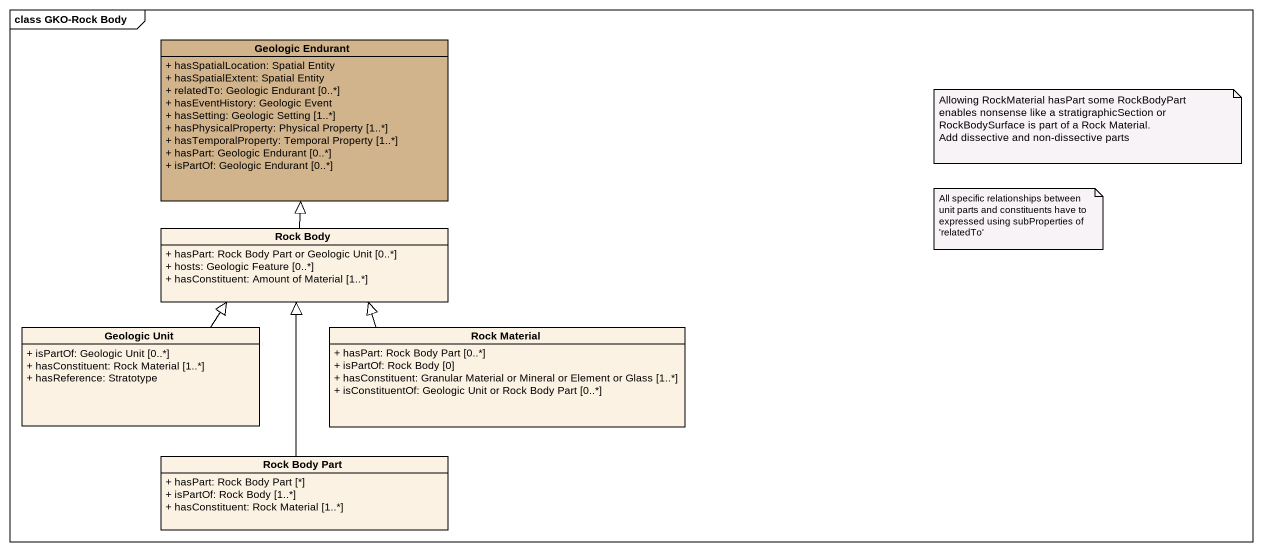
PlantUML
@startuml
mainframe class GKO-Rock Body
hide circle
hide empty members
skinparam classAttributeIconSize 0
class "Geologic Endurant" as Geologic_Endurant #D2B48C {
  + hasSpatialLocation: Spatial Entity
  + hasSpatialExtent: Spatial Entity
  + relatedTo: Geologic Endurant [0..*]
  + hasEventHistory: Geologic Event
  + hasSetting: Geologic Setting [1..*]
  + hasPhysicalProperty: Physical Property [1..*]
  + hasTemporalProperty: Temporal Property [1..*]
  + hasPart: Geologic Endurant [0..*]
  + isPartOf: Geologic Endurant [0..*]
}
class "Rock Body" as Rock_Body {
  + hasPart: Rock Body Part or Geologic Unit [0..*]
  + hosts: Geologic Feature [0..*]
  + hasConstituent: Amount of Material [1..*]
}
class "Geologic Unit" as Geologic_Unit {
  + isPartOf: Geologic Unit [0..*]
  + hasConstituent: Rock Material [1..*]
  + hasReference: Stratotype
}
class "Rock Material" as Rock_Material {
  + hasPart: Rock Body Part [0..*]
  + isPartOf: Rock Body [0]
  + hasConstituent: Granular Material or Mineral or Element or Glass [1..*]
  + isConstituentOf: Geologic Unit or Rock Body Part [0..*]
}
class "Rock Body Part" as Rock_Body_Part {
  + hasPart: Rock Body Part [*]
  + isPartOf: Rock Body [1..*]
  + hasConstituent: Rock Material [1..*]
}
Rock_Body -up-|> Geologic_Endurant
Geologic_Unit -up-|> Rock_Body
Rock_Material -left-|> Rock_Body
Rock_Body_Part -up-|> Rock_Body
note as N1
  Allowing RockMaterial hasPart some RockBodyPart enables nonsense like a stratigraphicSection or RockBodySurface is part of a Rock Material.
  Add dissective and non-dissective parts
end note
note as N2
  All specific relationships between unit parts and constituents have to expressed using subProperties of 'relatedTo'
end note
@enduml
